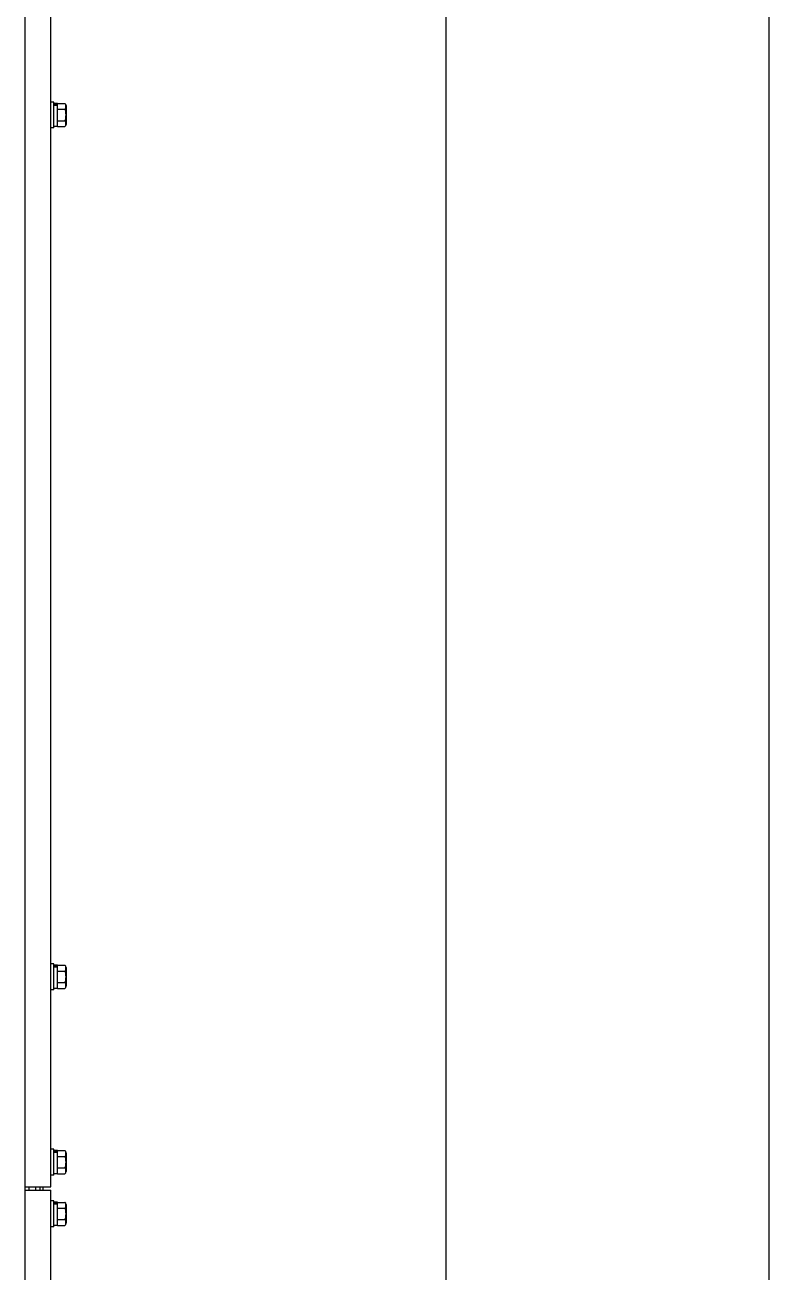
# Model space of a CAD drawing. Header units: millimetres. Extents: x 55614 to 110757, y -66981 to -47484.
# Drawn here: x 79347 to 79692, y -51187 to -50608 of the extents above; entities that cross this region are included whole.
import ezdxf

# ---------------------------------------------------------------- set-up
doc = ezdxf.new("R2010")
doc.units = ezdxf.units.MM
for name, color, linetype in [('2401-00300-M6-16HWMC_0', 7, 'Continuous'), ('4212-62832_1_0', 7, 'Continuous'), ('4212-73754_1_0', 7, 'Continuous'), ('4212-73755_1_0', 7, 'Continuous'), ('4212-KH010_041_0', 7, 'Continuous')]:
    doc.layers.add(name, color=color, linetype=linetype)
doc.layers.add('THICK', color=7, linetype='Continuous', lineweight=0)

# ---------------------------------------------------------------- blocks, each defined once
blk = doc.blocks.new('RU67I6756')
at = {"layer": '2401-00300-M6-16HWMC_0', "color": 0, "linetype": 'Continuous'}
for p, q in [((26061.18, 16146.67), (26059.73, 16146.67)), ((26061.18, 16134.67), (26061.18, 16146.67)), ((26062.83, 16146.05), (26061.18, 16146.05)), ((26062.83, 16145.62), (26061.18, 16145.62)), ((26062.83, 16145.12), (26061.18, 16145.12)), ((26062.83, 16135.3), (26062.83, 16146.05)), ((26062.83, 16146.03), (26066.31, 16146.03)), ((26062.83, 16143.35), (26066.31, 16143.35)), ((26066.83, 16145.03), (26066.83, 16136.32)), ((26062.83, 16138), (26066.31, 16138)), ((26061.18, 16134.67), (26059.73, 16134.67)), ((26062.83, 16135.3), (26061.18, 16135.3)), ((26062.83, 16135.32), (26066.31, 16135.32)), ((26061.18, 15746.67), (26059.73, 15746.67)), ((26061.18, 15734.67), (26061.18, 15746.67)), ((26062.83, 15746.05), (26061.18, 15746.05)), ((26062.83, 15745.62), (26061.18, 15745.62)), ((26062.83, 15745.12), (26061.18, 15745.12)), ((26062.83, 15735.3), (26062.83, 15746.05)), ((26062.83, 15746.03), (26066.31, 15746.03)), ((26062.83, 15743.35), (26066.31, 15743.35)), ((26066.83, 15745.03), (26066.83, 15736.32)), ((26062.83, 15738), (26066.31, 15738)), ((26061.18, 15734.67), (26059.73, 15734.67)), ((26062.83, 15735.3), (26061.18, 15735.3)), ((26062.83, 15735.32), (26066.31, 15735.32)), ((26061.18, 15660.67), (26059.73, 15660.67)), ((26061.18, 15648.67), (26061.18, 15660.67)), ((26062.83, 15660.05), (26061.18, 15660.05)), ((26062.83, 15659.62), (26061.18, 15659.62)), ((26062.83, 15659.12), (26061.18, 15659.12)), ((26062.83, 15649.3), (26062.83, 15660.05)), ((26062.83, 15660.03), (26066.31, 15660.03)), ((26062.83, 15657.35), (26066.31, 15657.35)), ((26066.83, 15659.03), (26066.83, 15650.32)), ((26062.83, 15652), (26066.31, 15652)), ((26061.18, 15648.67), (26059.73, 15648.67)), ((26062.83, 15649.3), (26061.18, 15649.3)), ((26062.83, 15649.32), (26066.31, 15649.32)), ((26061.18, 15636.67), (26059.73, 15636.67)), ((26061.18, 15624.67), (26061.18, 15636.67)), ((26062.83, 15636.05), (26061.18, 15636.05)), ((26062.83, 15635.62), (26061.18, 15635.62)), ((26062.83, 15635.12), (26061.18, 15635.12)), ((26062.83, 15625.3), (26062.83, 15636.05)), ((26062.83, 15636.03), (26066.31, 15636.03)), ((26062.83, 15633.35), (26066.31, 15633.35)), ((26066.83, 15635.03), (26066.83, 15626.32)), ((26062.83, 15628), (26066.31, 15628)), ((26061.18, 15624.67), (26059.73, 15624.67)), ((26062.83, 15625.3), (26061.18, 15625.3)), ((26062.83, 15625.32), (26066.31, 15625.32))]:
    blk.add_line(p, q, dxfattribs=at)
for centre, start, end in [((26065.61, 16145.03), 0, 55.05199), ((26065.61, 16136.32), 304.94801, 0), ((26065.61, 15745.03), 0, 55.05199), ((26065.61, 15736.32), 304.94801, 0), ((26065.61, 15659.03), 0, 55.05199), ((26065.61, 15650.32), 304.94801, 0), ((26065.61, 15635.03), 0, 55.05199), ((26065.61, 15626.32), 304.94801, 0)]:
    blk.add_arc(centre, 1.22, start, end, dxfattribs=at)
for points, knots in [([(26066.31, 16143.35), (26066.43, 16143.43), (26066.61, 16143.63), (26066.78, 16144.1), (26066.81, 16144.69), (26066.78, 16145.28), (26066.61, 16145.75), (26066.43, 16145.95), (26066.31, 16146.03)], [0, 0, 0, 0, 0.143491, 0.266268, 0.499999, 0.733731, 0.856509, 1, 1, 1, 1]), ([(26066.31, 16138), (26066.58, 16138.37), (26066.78, 16139.31), (26066.81, 16140.67), (26066.78, 16142.04), (26066.58, 16142.98), (26066.31, 16143.35)], [0, 0, 0, 0, 0.248888, 0.499999, 0.75111, 1, 1, 1, 1]), ([(26066.31, 16135.32), (26066.43, 16135.4), (26066.61, 16135.6), (26066.78, 16136.07), (26066.81, 16136.66), (26066.78, 16137.24), (26066.61, 16137.71), (26066.43, 16137.92), (26066.31, 16138)], [0, 0, 0, 0, 0.14349, 0.266269, 0.5, 0.733731, 0.856508, 1, 1, 1, 1]), ([(26066.31, 15743.35), (26066.43, 15743.43), (26066.61, 15743.63), (26066.78, 15744.1), (26066.81, 15744.69), (26066.78, 15745.28), (26066.61, 15745.75), (26066.43, 15745.95), (26066.31, 15746.03)], [0, 0, 0, 0, 0.143491, 0.266268, 0.499999, 0.733731, 0.856509, 1, 1, 1, 1]), ([(26066.31, 15738), (26066.58, 15738.37), (26066.78, 15739.31), (26066.81, 15740.67), (26066.78, 15742.04), (26066.58, 15742.98), (26066.31, 15743.35)], [0, 0, 0, 0, 0.248888, 0.499999, 0.75111, 1, 1, 1, 1]), ([(26066.31, 15735.32), (26066.43, 15735.4), (26066.61, 15735.6), (26066.78, 15736.07), (26066.81, 15736.66), (26066.78, 15737.24), (26066.61, 15737.71), (26066.43, 15737.92), (26066.31, 15738)], [0, 0, 0, 0, 0.14349, 0.266269, 0.5, 0.733731, 0.856508, 1, 1, 1, 1]), ([(26066.31, 15657.35), (26066.43, 15657.43), (26066.61, 15657.63), (26066.78, 15658.1), (26066.81, 15658.69), (26066.78, 15659.28), (26066.61, 15659.75), (26066.43, 15659.95), (26066.31, 15660.03)], [0, 0, 0, 0, 0.143491, 0.266268, 0.499999, 0.733731, 0.856509, 1, 1, 1, 1]), ([(26066.31, 15652), (26066.58, 15652.37), (26066.78, 15653.31), (26066.81, 15654.67), (26066.78, 15656.04), (26066.58, 15656.98), (26066.31, 15657.35)], [0, 0, 0, 0, 0.248888, 0.499999, 0.75111, 1, 1, 1, 1]), ([(26066.31, 15649.32), (26066.43, 15649.4), (26066.61, 15649.6), (26066.78, 15650.07), (26066.81, 15650.66), (26066.78, 15651.24), (26066.61, 15651.71), (26066.43, 15651.92), (26066.31, 15652)], [0, 0, 0, 0, 0.14349, 0.266269, 0.5, 0.733731, 0.856508, 1, 1, 1, 1]), ([(26066.31, 15633.35), (26066.43, 15633.43), (26066.61, 15633.63), (26066.78, 15634.1), (26066.81, 15634.69), (26066.78, 15635.28), (26066.61, 15635.75), (26066.43, 15635.95), (26066.31, 15636.03)], [0, 0, 0, 0, 0.143491, 0.266268, 0.499999, 0.733731, 0.856509, 1, 1, 1, 1]), ([(26066.31, 15628), (26066.58, 15628.37), (26066.78, 15629.31), (26066.81, 15630.67), (26066.78, 15632.04), (26066.58, 15632.98), (26066.31, 15633.35)], [0, 0, 0, 0, 0.248888, 0.499999, 0.75111, 1, 1, 1, 1]), ([(26066.31, 15625.32), (26066.43, 15625.4), (26066.61, 15625.6), (26066.78, 15626.07), (26066.81, 15626.66), (26066.78, 15627.24), (26066.61, 15627.71), (26066.43, 15627.92), (26066.31, 15628)], [0, 0, 0, 0, 0.14349, 0.266269, 0.5, 0.733731, 0.856508, 1, 1, 1, 1])]:
    blk.add_open_spline(points, degree=3, knots=knots, dxfattribs=at)
at = {"layer": '4212-62832_1_0', "color": 0, "linetype": 'Continuous'}
blk.add_line((26047.73, 16665.67), (26047.73, 14590.67), dxfattribs=at)
at = {"layer": '4212-73754_1_0', "color": 0, "linetype": 'Continuous'}
for p, q in [((26059.73, 15643.17), (26059.73, 16663.97)), ((26047.73, 15643.17), (26059.73, 15643.17))]:
    blk.add_line(p, q, dxfattribs=at)
at = {"layer": '4212-73755_1_0', "color": 0, "linetype": 'Continuous'}
for p, q in [((26047.73, 15641.67), (26059.73, 15641.67)), ((26054.73, 15641.87), (26054.73, 15643.17)), ((26056.23, 15641.87), (26056.23, 15643.17)), ((26059.73, 14590.17), (26059.73, 15641.67))]:
    blk.add_line(p, q, dxfattribs=at)
for radius, end in [(1.7, 186.76831), (0.2, 270)]:
    blk.add_arc((26056.43, 15641.87), radius, 180, end, dxfattribs=at)
at = {"layer": '4212-KH010_041_0', "color": 0, "linetype": 'Continuous'}
for p, q in [((26049.73, 15641.67), (26049.73, 15643.17)), ((26052.73, 15641.67), (26052.73, 15643.17))]:
    blk.add_line(p, q, dxfattribs=at)

msp = doc.modelspace()

# ---------------------------------------------------------------- linework, layer by layer
at = {"layer": 'THICK', "lineweight": -3}
msp.add_lwpolyline([(79692.372, -49978.855), (79542.372, -49978.855), (79542.372, -52638.855), (79692.372, -52638.855)], close=True, dxfattribs=at)

# ---------------------------------------------------------------- block references
msp.add_blockref('RU67I6756', (53299.141, -66790.529), dxfattribs=at)

doc.saveas('drawing.dxf')
